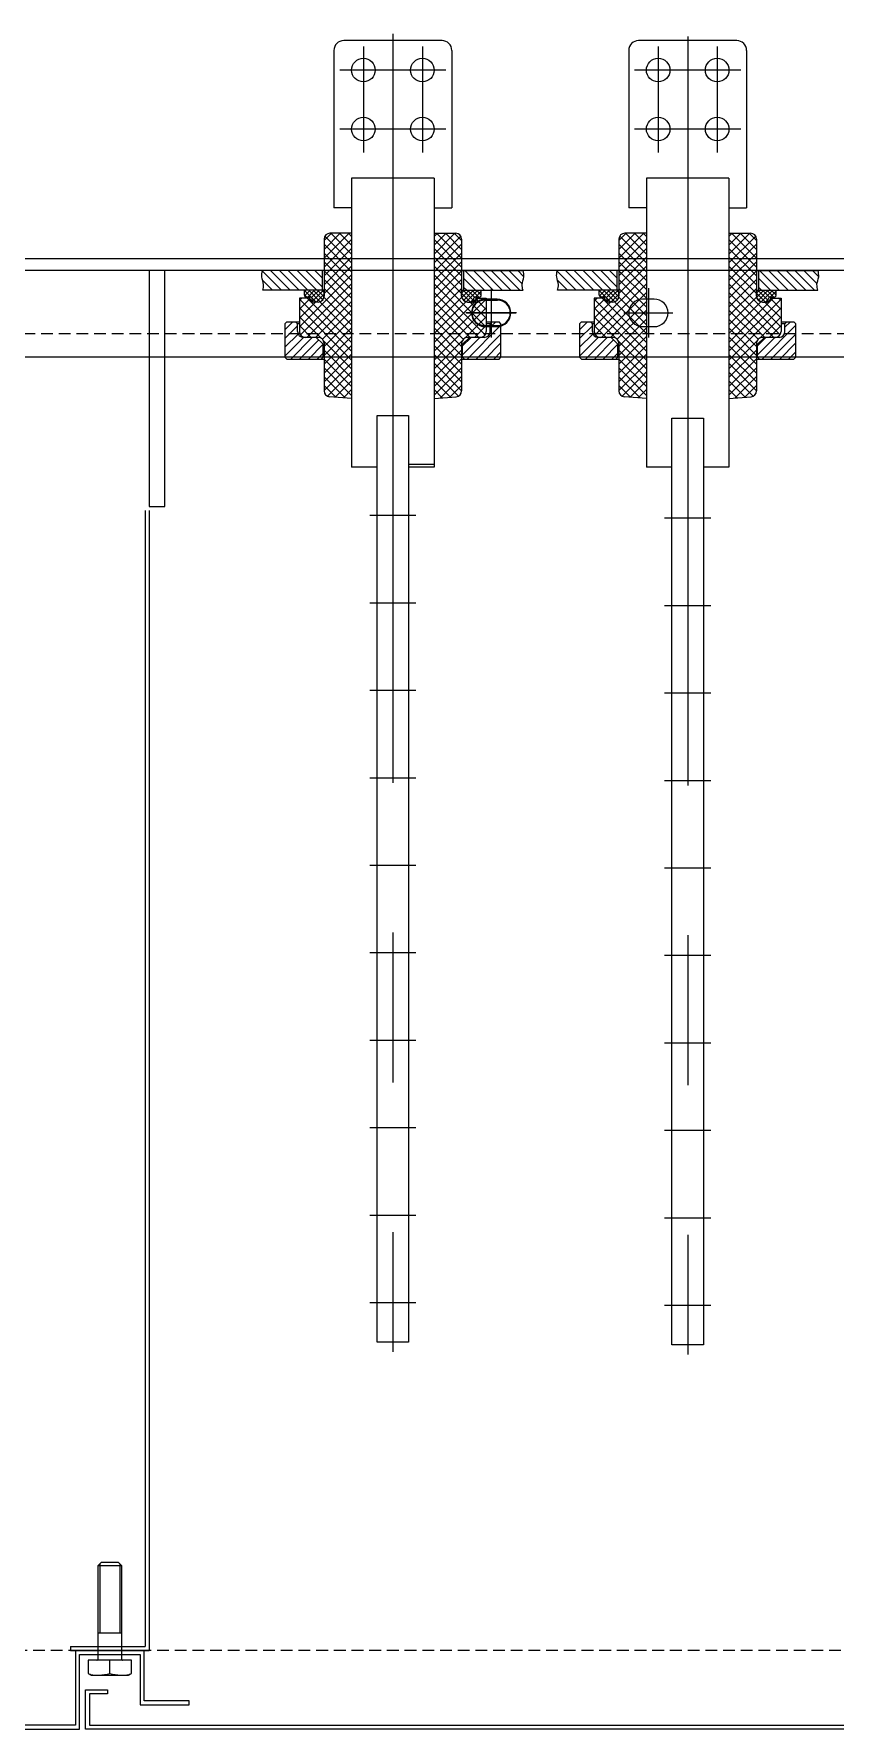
# Model space of a CAD drawing. Extents: x -9568 to -1230, y 8910 to 14862.
# Drawn here: x -7684 to -7277, y 9793 to 10655 of the extents above; entities that cross this region are included whole.
import ezdxf

# ---------------------------------------------------------------- set-up
doc = ezdxf.new("R2010")
doc.units = 0
doc.header["$LTSCALE"] = 12
for name, pattern in [('ACAD_ISO04W100', [30, 24, -3, 0, -3]), ('CENTER', [50.8, 31.75, -6.35, 6.35, -6.35]), ('DASHED', [0.75, 0.5, -0.25])]:
    doc.linetypes.add(name, pattern=pattern)
doc.layers.get('0').update_dxf_attribs({"linetype": 'CONTINUOUS', "lineweight": 25})
for name, color, linetype in [('01', 7, 'CONTINUOUS'), ('01粗实线', 7, 'CONTINUOUS'), ('1', 4, 'CONTINUOUS'), ('1轮廓实线层', 7, 'CONTINUOUS'), ('5文字层', 3, 'CONTINUOUS')]:
    doc.layers.add(name, color=color, linetype=linetype)
for name, color, linetype, lineweight in [('02细实线', 7, 'CONTINUOUS', 9), ('06细中心线', 1, 'ACAD_ISO04W100', 20), ('2虚线层', 6, 'DASHED', 18), ('中心线', 1, 'CENTER', 20), ('粗实线', 7, 'CONTINUOUS', 25), ('细实线', 7, 'CONTINUOUS', 9)]:
    doc.layers.add(name, color=color, linetype=linetype, lineweight=lineweight)
pattern_1 = [(135, (-7307.767, 10518.8691), (-1.122532, -1.122532), []), (225, (-7307.767, 10518.8691), (1.122532, -1.122532), [])]
pattern_2 = [(135, (-7457.767, 10518.8691), (-1.122532, -1.122532), []), (225, (-7457.767, 10518.8691), (1.122532, -1.122532), [])]

# ---------------------------------------------------------------- blocks, each defined once
blk = doc.blocks.new('G$C69E41731')
at = {"layer": '粗实线'}
for p, q in [((-6, 48.2), (6, 48.2)), ((-6, 14), (6, 14)), ((0, -6.64), (0, 0))]:
    blk.add_line(p, q, dxfattribs=at)
at = {"layer": '粗实线', "color": 1}
for p, q in [((-5.1, 49.1), (-5.1, 14)), ((5.1, 49.1), (5.1, 14))]:
    blk.add_line(p, q, dxfattribs=at)
at = {"layer": '粗实线'}
for points in [[(-6.6, 0, 0.414214), (-6, 0.6), (-6, 48.2), (-4.2, 50), (4.2, 50), (6, 48.2), (6, 0.6, 0.414214), (6.6, 0, -0.414214)], [(-10.64, -6.85, 0.131652), (-8.23, -7.5)], [(8.23, -7.5, 0.131652), (10.64, -6.85, -0.289911)]]:
    blk.add_lwpolyline(points, format="xyb", dxfattribs=at)
blk.add_lwpolyline([(9.52, -7.5), (10.97, -6.66), (10.97, 0), (-10.97, 0), (-10.97, -6.66), (-9.52, -7.5)], close=True, dxfattribs=at)
for centre, start, end in [((-5.48, 10.5), 270, 287.74088), ((5.48, 10.5), 252.25912, 270)]:
    blk.add_arc(centre, 18, start, end, dxfattribs=at)
blk = doc.blocks.new('A$C3865476F')
at = {"layer": '中心线'}
blk.add_line((0, 12.92), (0, -12.92), dxfattribs=at)
at = {"layer": '粗实线'}
for p, q in [((-6.44, -3.32), (-6.44, 3.29)), ((6.44, -3.32), (6.44, 3.29))]:
    blk.add_line(p, q, dxfattribs=at)
for centre, start, end in [((0, 3.29), 0, 180), ((0, -3.32), 180, 0)]:
    blk.add_arc(centre, 6.44, start, end, dxfattribs=at)
blk = doc.blocks.new('*U8372')
at = {"rotation": 270}
blk.add_blockref('A$C3865476F', (0, 0), dxfattribs=at)
blk = doc.blocks.new('*U8371')
at = {"layer": '1轮廓实线层'}
blk.add_blockref('*U8372', (990, 0), dxfattribs=at)
blk = doc.blocks.new('G$C8870F393')
at = {"layer": '粗实线'}
blk.add_line((1860, 0), (0, 0), dxfattribs=at)
blk.add_line((1860, 0), (0, 0), dxfattribs=at)
for points in [[(1860, 0), (1860, 46, 0.414214), (1856, 50), (4, 50, 0.414214), (0, 46), (0, 0)], [(1854, 0), (1854, 41, 0.414214), (1851, 44), (9, 44, 0.414214), (6, 41), (6, 0)]]:
    blk.add_lwpolyline(points, format="xyb", dxfattribs=at)
at = {"layer": '1轮廓实线层'}
blk.add_blockref('*U8371', (105, 22.5), dxfattribs=at)
blk = doc.blocks.new('G$C6719FF27')
at = {"layer": '01粗实线', "lineweight": -3, "ltscale": 2}
blk.add_lwpolyline([(0, -10), (0, -10, 0.414214), (7, -3), (7, 3, 0.414214), (0, 10), (0, 10, 0.414214), (-7, 3), (-7, -3, 0.414214)], format="xyb", close=True, dxfattribs=at)
at = {"layer": '06细中心线', "lineweight": -3, "ltscale": 2, "extrusion": (0.004686, 0.017452, 0.999837)}
for p, q in [((0, -12.5), (0, 12.5)), ((-12.5, 0), (12.5, 0))]:
    blk.add_line(p, q, dxfattribs=at)
blk = doc.blocks.new('*U8443')
at = {"layer": '01粗实线', "lineweight": -3, "ltscale": 2, "rotation": 270.0000000002883}
blk.add_blockref('G$C6719FF27', (0, 0), dxfattribs=at)
blk = doc.blocks.new('*U8442')
blk.add_blockref('*U8443', (1050, 0))
blk = doc.blocks.new('*U8458')
at = {"layer": '01粗实线', "lineweight": -3, "ltscale": 2, "rotation": 270.0000000002883}
blk.add_blockref('G$C6719FF27', (0, 0), dxfattribs=at)
blk = doc.blocks.new('*U8457')
blk.add_blockref('*U8458', (990, 0))

msp = doc.modelspace()

# ---------------------------------------------------------------- hatches: boundary and pattern name
at = {"layer": '细实线'}
h = msp.add_hatch(dxfattribs=at)
h.set_pattern_fill('ANSI37', color=256, angle=180)
h.set_pattern_definition([(225, (-9019.4436, 10908.398), (2.245064, -2.245064), []), (315, (-9019.4436, 10908.398), (2.245064, 2.245064), [])])
h.paths.add_polyline_path([(-7463.76702, 10500.86912), (-7457.26702, 10500.86912, 0.414213562), (-7454.26702, 10503.86912), (-7454.26702, 10520.86912), (-7459.26702, 10520.86912, 0.414213562), (-7459.76702, 10520.36912, -0.414213562), (-7461.26702, 10518.86912), (-7463.76702, 10518.86912, -0.414213562), (-7466.76702, 10521.86912), (-7466.76702, 10550.86912, 0.414213562), (-7469.76702, 10553.86912), (-7480.76702, 10553.86912), (-7480.76702, 10469.86912), (-7469.55327, 10470.6701, 0.393479), (-7466.76702, 10473.66247), (-7466.76702, 10497.86912, -0.414213562)])
h.paths.add_polyline_path([(-7522.76702, 10553.86912), (-7533.76702, 10553.86912, 0.414213562), (-7536.76702, 10550.86912), (-7536.76702, 10521.86912, -0.414213562), (-7539.76702, 10518.86912), (-7542.26702, 10518.86912, -0.414213562), (-7543.76702, 10520.36912, 0.414213562), (-7544.26702, 10520.86912), (-7549.26702, 10520.86912), (-7549.26702, 10503.86912, 0.414213562), (-7546.26702, 10500.86912), (-7539.76702, 10500.86912, -0.414213562), (-7536.76702, 10497.86912), (-7536.76702, 10473.66247, 0.393479), (-7533.98076, 10470.6701), (-7522.76702, 10469.86912)])
h = msp.add_hatch(dxfattribs=at)
h.set_pattern_fill('ANSI37', color=256, angle=180)
h.set_pattern_definition([(225, (-8869.4436, 10908.398), (2.245064, -2.245064), []), (315, (-8869.4436, 10908.398), (2.245064, 2.245064), [])])
h.paths.add_polyline_path([(-7313.76702, 10500.86912), (-7307.26702, 10500.86912, 0.414213562), (-7304.26702, 10503.86912), (-7304.26702, 10520.86912), (-7309.26702, 10520.86912, 0.414213562), (-7309.76702, 10520.36912, -0.414213562), (-7311.26702, 10518.86912), (-7313.76702, 10518.86912, -0.414213562), (-7316.76702, 10521.86912), (-7316.76702, 10550.86912, 0.414213562), (-7319.76702, 10553.86912), (-7330.76702, 10553.86912), (-7330.76702, 10469.86912), (-7319.55327, 10470.6701, 0.393479), (-7316.76702, 10473.66247), (-7316.76702, 10497.86912, -0.414213562)])
h.paths.add_polyline_path([(-7372.76702, 10553.86912), (-7383.76702, 10553.86912, 0.414213562), (-7386.76702, 10550.86912), (-7386.76702, 10521.86912, -0.414213562), (-7389.76702, 10518.86912), (-7392.26702, 10518.86912, -0.414213562), (-7393.76702, 10520.36912, 0.414213562), (-7394.26702, 10520.86912), (-7399.26702, 10520.86912), (-7399.26702, 10503.86912, 0.414213562), (-7396.26702, 10500.86912), (-7389.76702, 10500.86912, -0.414213562), (-7386.76702, 10497.86912), (-7386.76702, 10473.66247, 0.393479), (-7383.98076, 10470.6701), (-7372.76702, 10469.86912)])
h = msp.add_hatch(dxfattribs=at)
h.set_pattern_fill('ANSI31', color=256, angle=270)
h.set_pattern_definition([(315, (-5462.6122, 3687.427), (2.245064, 2.245064), [])])
edge = h.paths.add_edge_path()
edge.add_line((-7465.76702, 10534.86912), (-7465.76702, 10524.86912))
edge.add_line((-7465.76702, 10524.86912), (-7435.53595, 10524.86912))
edge.add_spline(control_points=[(-7435.53595, 10524.86912), (-7435.81385, 10525.83576), (-7436.34645, 10528.10141), (-7434.76737, 10531.38995), (-7435.17938, 10533.78141), (-7435.44882, 10534.86912)], knot_values=[0.499134924, 0.499134924, 0.499134924, 0.499134924, 2.849111683, 6.014083338, 8.642198821, 8.642198821, 8.642198821, 8.642198821], degree=3, periodic=0)
edge.add_line((-7435.44882, 10534.86912), (-7465.76702, 10534.86912))
edge = h.paths.add_edge_path()
edge.add_line((-7537.76702, 10524.86912), (-7537.76702, 10534.86912))
edge.add_line((-7537.76702, 10534.86912), (-7568.08521, 10534.86912))
edge.add_spline(control_points=[(-7568.08521, 10534.86912), (-7568.35465, 10533.78141), (-7568.76666, 10531.38995), (-7567.18758, 10528.10141), (-7567.72018, 10525.83576), (-7567.99808, 10524.86912)], knot_values=[0.499134924, 0.499134924, 0.499134924, 0.499134924, 3.127250408, 6.292222062, 8.642198821, 8.642198821, 8.642198821, 8.642198821], degree=3, periodic=0)
edge.add_line((-7567.99808, 10524.86912), (-7537.76702, 10524.86912))
h = msp.add_hatch(dxfattribs=at)
h.set_pattern_fill('ANSI31', color=256, angle=270)
h.set_pattern_definition([(315, (-5312.6122, 3687.427), (2.245064, 2.245064), [])])
edge = h.paths.add_edge_path()
edge.add_line((-7315.76702, 10534.86912), (-7315.76702, 10524.86912))
edge.add_line((-7315.76702, 10524.86912), (-7285.53595, 10524.86912))
edge.add_spline(control_points=[(-7285.53595, 10524.86912), (-7285.81385, 10525.83576), (-7286.34645, 10528.10141), (-7284.76737, 10531.38995), (-7285.17938, 10533.78141), (-7285.44882, 10534.86912)], knot_values=[0.499134924, 0.499134924, 0.499134924, 0.499134924, 2.849111683, 6.014083338, 8.642198821, 8.642198821, 8.642198821, 8.642198821], degree=3, periodic=0)
edge.add_line((-7285.44882, 10534.86912), (-7315.76702, 10534.86912))
edge = h.paths.add_edge_path()
edge.add_line((-7387.76702, 10524.86912), (-7387.76702, 10534.86912))
edge.add_line((-7387.76702, 10534.86912), (-7418.08521, 10534.86912))
edge.add_spline(control_points=[(-7418.08521, 10534.86912), (-7418.35465, 10533.78141), (-7418.76666, 10531.38995), (-7417.18758, 10528.10141), (-7417.72018, 10525.83576), (-7417.99808, 10524.86912)], knot_values=[0.499134924, 0.499134924, 0.499134924, 0.499134924, 3.127250408, 6.292222062, 8.642198821, 8.642198821, 8.642198821, 8.642198821], degree=3, periodic=0)
edge.add_line((-7417.99808, 10524.86912), (-7387.76702, 10524.86912))
h = msp.add_hatch(dxfattribs=at)
h.set_pattern_fill('ANSI37', color=256, scale=0.5, angle=90)
h.set_pattern_definition(pattern_2)
h.paths.add_polyline_path([(-7542.76702, 10520.36912), (-7542.76702, 10519.86912, 0.414213562), (-7541.76702, 10518.86912), (-7539.76702, 10518.86912, 0.414213562), (-7536.76702, 10521.86912), (-7536.76702, 10524.86912), (-7546.76702, 10524.86912), (-7546.76702, 10522.36912, 0.414213562), (-7545.76702, 10521.36912), (-7543.76702, 10521.36912, -0.414213562)])
h = msp.add_hatch(dxfattribs=at)
h.set_pattern_fill('ANSI37', color=256, scale=0.5, angle=90)
h.set_pattern_definition(pattern_2)
h.paths.add_polyline_path([(-7463.76702, 10518.86912), (-7461.76702, 10518.86912, 0.414213562), (-7460.76702, 10519.86912), (-7460.76702, 10520.36912, -0.414213562), (-7459.76702, 10521.36912), (-7457.76702, 10521.36912, 0.414213562), (-7456.76702, 10522.36912), (-7456.76702, 10524.86912), (-7466.76702, 10524.86912), (-7466.76702, 10521.86912, 0.414213562)])
h = msp.add_hatch(dxfattribs=at)
h.set_pattern_fill('ANSI37', color=256, scale=0.5, angle=90)
h.set_pattern_definition(pattern_1)
h.paths.add_polyline_path([(-7392.76702, 10520.36912), (-7392.76702, 10519.86912, 0.414213562), (-7391.76702, 10518.86912), (-7389.76702, 10518.86912, 0.414213562), (-7386.76702, 10521.86912), (-7386.76702, 10524.86912), (-7396.76702, 10524.86912), (-7396.76702, 10522.36912, 0.414213562), (-7395.76702, 10521.36912), (-7393.76702, 10521.36912, -0.414213562)])
h = msp.add_hatch(dxfattribs=at)
h.set_pattern_fill('ANSI37', color=256, scale=0.5, angle=90)
h.set_pattern_definition(pattern_1)
h.paths.add_polyline_path([(-7313.76702, 10518.86912), (-7311.76702, 10518.86912, 0.414213562), (-7310.76702, 10519.86912), (-7310.76702, 10520.36912, -0.414213562), (-7309.76702, 10521.36912), (-7307.76702, 10521.36912, 0.414213562), (-7306.76702, 10522.36912), (-7306.76702, 10524.86912), (-7316.76702, 10524.86912), (-7316.76702, 10521.86912, 0.414213562)])
h = msp.add_hatch(dxfattribs=at)
h.set_pattern_fill('ANSI31', color=256, angle=180)
h.set_pattern_definition([(225, (-6867.5738, 10812.3472), (2.245064, -2.245064), [])])
h.paths.add_polyline_path([(-7447.76702, 10489.86912), (-7446.76702, 10490.86912), (-7446.76702, 10507.86912), (-7447.76702, 10508.86912), (-7451.26702, 10508.86912), (-7452.26702, 10507.86912), (-7452.26702, 10503.86912, -0.414213562), (-7455.26702, 10500.86912), (-7462.76702, 10500.86912), (-7466.26702, 10497.36912), (-7466.26702, 10490.86912), (-7465.26702, 10489.86912)])
h.paths.add_polyline_path([(-7538.26702, 10489.86912), (-7537.26702, 10490.86912), (-7537.26702, 10497.36912), (-7540.76702, 10500.86912), (-7547.26702, 10500.86912, -0.414213562), (-7550.26702, 10503.86912), (-7550.26702, 10507.86912), (-7551.26702, 10508.86912), (-7555.76702, 10508.86912), (-7556.76702, 10507.86912), (-7556.76702, 10490.86912), (-7555.76702, 10489.86912)])
h = msp.add_hatch(dxfattribs=at)
h.set_pattern_fill('ANSI31', color=256, angle=180)
h.set_pattern_definition([(225, (-6717.5738, 10812.3472), (2.245064, -2.245064), [])])
h.paths.add_polyline_path([(-7297.76702, 10489.86912), (-7296.76702, 10490.86912), (-7296.76702, 10507.86912), (-7297.76702, 10508.86912), (-7301.26702, 10508.86912), (-7302.26702, 10507.86912), (-7302.26702, 10503.86912, -0.414213562), (-7305.26702, 10500.86912), (-7312.76702, 10500.86912), (-7316.26702, 10497.36912), (-7316.26702, 10490.86912), (-7315.26702, 10489.86912)])
h.paths.add_polyline_path([(-7388.26702, 10489.86912), (-7387.26702, 10490.86912), (-7387.26702, 10497.36912), (-7390.76702, 10500.86912), (-7397.26702, 10500.86912, -0.414213562), (-7400.26702, 10503.86912), (-7400.26702, 10507.86912), (-7401.26702, 10508.86912), (-7405.76702, 10508.86912), (-7406.76702, 10507.86912), (-7406.76702, 10490.86912), (-7405.76702, 10489.86912)])

# ---------------------------------------------------------------- linework, layer by layer
at = {"layer": '01', "lineweight": -3, "ltscale": 2, "elevation": 82.66856}
for points in [[(-7121.76702, 10490.86912), (-8491.76702, 10490.86912)], [(-7001.76702, 10490.86912), (-8490.26702, 10490.86912)], [(-6896.76702, 10490.86912), (-8385.26702, 10490.86912)]]:
    msp.add_lwpolyline(points, dxfattribs=at)
at = {"layer": '02细实线', "ltscale": 3}
for p, q in [((-7665.76702, 9834.86912, 82.66856), (-7665.76702, 9832.86912, 82.66856)), ((-7665.76702, 9834.86912, 82.66856), (-7627.76702, 9834.86912, 82.66856)), ((-7665.76702, 9832.86912, 82.66856), (-7625.76702, 9832.86912, 82.66856)), ((-7658.11423, 9792.86912, 82.66856), (-7658.11423, 9812.86912, 82.66856)), ((-7658.11423, 9812.86912, 82.66856), (-7646.88291, 9812.86912, 82.66856)), ((-7646.88291, 9810.86912, 82.66856), (-7656.11423, 9810.86912, 82.66856)), ((-7656.11423, 9810.86912, 82.66856), (-7656.11423, 9794.86912, 82.66856)), ((-7646.88291, 9812.86912, 82.66856), (-7646.88291, 9810.86912, 82.66856))]:
    msp.add_line(p, q, dxfattribs=at)
at = {"layer": '02细实线', "ltscale": 3, "extrusion": (0.004686, 0.017452, 0.999837)}
for p, q in [((-6684.76702, 9792.86912, 82.66856), (-7658.11423, 9792.86912, 82.66856)), ((-7656.11423, 9794.86912, 82.66856), (-6686.76702, 9794.86912, 82.66856))]:
    msp.add_line(p, q, dxfattribs=at)
at = {"layer": '02细实线', "ltscale": 3, "elevation": 82.66856}
msp.add_lwpolyline([(-8548.76702, 9792.86912), (-7661.26702, 9792.86912), (-7661.26702, 9830.86912), (-7630.26702, 9830.86912), (-7630.26702, 9805.20301), (-7605.47622, 9805.20301), (-7605.47622, 9807.20301), (-7628.26702, 9807.20301), (-7628.26702, 9832.86912), (-7663.26702, 9832.86912), (-7663.26702, 9794.86912), (-8546.76702, 9794.86912)], dxfattribs=at)
at = {"layer": '1', "lineweight": -3, "ltscale": 3, "extrusion": (0.004686, 0.017452, 0.999837)}
msp.add_line((-7627.76702, 10412.86912, 82.66856), (-7627.76702, 9834.86912, 82.66856), dxfattribs=at)
at = {"layer": '1', "lineweight": -3, "ltscale": 3}
msp.add_line((-7625.76702, 10412.86912, 82.66856), (-7625.76702, 9832.86912, 82.66856), dxfattribs=at)
at = {"layer": '1轮廓实线层', "elevation": 82.66856}
msp.add_lwpolyline([(-7625.76702, 10414.86912), (-7617.76702, 10414.86912), (-7617.76702, 10534.86912), (-7625.76702, 10534.86912)], close=True, dxfattribs=at)
at = {"layer": '2虚线层', "elevation": 82.66856}
msp.add_lwpolyline([(-8508.76702, 10502.86912), (-6724.76702, 10502.86912), (-6724.76702, 9832.86912), (-8508.76702, 9832.86912)], close=True, dxfattribs=at)
at = {"layer": '中心线'}
for p, q in [((-7501.76702, 10655.28366, 82.66856), (-7501.76702, 9984.72475, 82.66856)), ((-7501.76702, 10653.22475, 82.66856), (-7501.76702, 10552.31237, 82.66856)), ((-7351.76702, 10653.92802, 82.66856), (-7351.76702, 9983.36912, 82.66856)), ((-7351.76702, 10653.22475, 82.66856), (-7351.76702, 10552.31237, 82.66856)), ((-7516.76702, 10648.86912, 82.66856), (-7516.76702, 10594.86912, 82.66856)), ((-7486.76702, 10648.86912, 82.66856), (-7486.76702, 10594.86912, 82.66856)), ((-7366.76702, 10648.86912, 82.66856), (-7366.76702, 10594.86912, 82.66856)), ((-7336.76702, 10648.86912, 82.66856), (-7336.76702, 10594.86912, 82.66856)), ((-7474.76702, 10636.86912, 82.66856), (-7528.76702, 10636.86912, 82.66856)), ((-7324.76702, 10636.86912, 82.66856), (-7378.76702, 10636.86912, 82.66856)), ((-7474.76702, 10606.86912, 82.66856), (-7528.76702, 10606.86912, 82.66856)), ((-7324.76702, 10606.86912, 82.66856), (-7378.76702, 10606.86912, 82.66856)), ((-7490.03858, 10410.22475, 82.66856), (-7513.49545, 10410.22475, 82.66856)), ((-7490.03858, 10410.22475, 82.66856), (-7513.49545, 10410.22475, 82.66856)), ((-7340.03858, 10408.86912, 82.66856), (-7363.49545, 10408.86912, 82.66856)), ((-7340.03858, 10408.86912, 82.66856), (-7363.49545, 10408.86912, 82.66856)), ((-7490.03858, 10365.72475, 82.66856), (-7513.49545, 10365.72475, 82.66856)), ((-7340.03858, 10364.36912, 82.66856), (-7363.49545, 10364.36912, 82.66856)), ((-7490.03858, 10321.22475, 82.66856), (-7513.49545, 10321.22475, 82.66856)), ((-7340.03858, 10319.86912, 82.66856), (-7363.49545, 10319.86912, 82.66856)), ((-7490.03858, 10276.72475, 82.66856), (-7513.49545, 10276.72475, 82.66856)), ((-7340.03858, 10275.36912, 82.66856), (-7363.49545, 10275.36912, 82.66856)), ((-7490.03858, 10232.22475, 82.66856), (-7513.49545, 10232.22475, 82.66856)), ((-7340.03858, 10230.86912, 82.66856), (-7363.49545, 10230.86912, 82.66856)), ((-7490.03858, 10187.72475, 82.66856), (-7513.49545, 10187.72475, 82.66856)), ((-7340.03858, 10186.36912, 82.66856), (-7363.49545, 10186.36912, 82.66856)), ((-7490.03858, 10143.22475, 82.66856), (-7513.49545, 10143.22475, 82.66856)), ((-7340.03858, 10141.86912, 82.66856), (-7363.49545, 10141.86912, 82.66856)), ((-7490.03858, 10098.72475, 82.66856), (-7513.49545, 10098.72475, 82.66856)), ((-7340.03858, 10097.36912, 82.66856), (-7363.49545, 10097.36912, 82.66856)), ((-7490.03858, 10054.22475, 82.66856), (-7513.49545, 10054.22475, 82.66856)), ((-7340.03858, 10052.86912, 82.66856), (-7363.49545, 10052.86912, 82.66856)), ((-7490.03858, 10009.72475, 82.66856), (-7513.49545, 10009.72475, 82.66856)), ((-7340.03858, 10008.36912, 82.66856), (-7363.49545, 10008.36912, 82.66856))]:
    msp.add_line(p, q, dxfattribs=at)
at = {"layer": '粗实线'}
for p, q in [((-7494.26702, 10651.86912, 82.66856), (-7526.76702, 10651.86912, 82.66856)), ((-7476.76702, 10651.86912, 82.66856), (-7521.76702, 10651.86912, 82.66856)), ((-7344.26702, 10651.86912, 82.66856), (-7376.76702, 10651.86912, 82.66856)), ((-7326.76702, 10651.86912, 82.66856), (-7371.76702, 10651.86912, 82.66856)), ((-7531.76702, 10646.86912, 82.66856), (-7531.76702, 10566.86912, 82.66856)), ((-7471.76702, 10646.86912, 82.66856), (-7471.76702, 10566.86912, 82.66856)), ((-7381.76702, 10646.86912, 82.66856), (-7381.76702, 10566.86912, 82.66856)), ((-7321.76702, 10646.86912, 82.66856), (-7321.76702, 10566.86912, 82.66856)), ((-7522.76702, 10581.86912, 82.66856), (-7522.76702, 10555.87208, 82.66856)), ((-7522.76702, 10581.86912, 82.66856), (-7522.76702, 10434.86912, 82.66856)), ((-7480.76702, 10581.86912, 82.66856), (-7522.76702, 10581.86912, 82.66856)), ((-7480.76702, 10581.86912, 82.66856), (-7522.76702, 10581.86912, 82.66856)), ((-7480.76702, 10581.86912, 82.66856), (-7480.76702, 10557.04864, 82.66856)), ((-7480.76702, 10581.86912, 82.66856), (-7480.76702, 10434.86912, 82.66856)), ((-7372.76702, 10581.86912, 82.66856), (-7372.76702, 10555.87208, 82.66856)), ((-7372.76702, 10581.86912, 82.66856), (-7372.76702, 10434.86912, 82.66856)), ((-7330.76702, 10581.86912, 82.66856), (-7372.76702, 10581.86912, 82.66856)), ((-7330.76702, 10581.86912, 82.66856), (-7372.76702, 10581.86912, 82.66856)), ((-7330.76702, 10581.86912, 82.66856), (-7330.76702, 10557.04864, 82.66856)), ((-7330.76702, 10581.86912, 82.66856), (-7330.76702, 10434.86912, 82.66856)), ((-7522.76702, 10566.86912, 82.66856), (-7531.76702, 10566.86912, 82.66856)), ((-7480.76702, 10566.86912, 82.66856), (-7471.76702, 10566.86912, 82.66856)), ((-7372.76702, 10566.86912, 82.66856), (-7381.76702, 10566.86912, 82.66856)), ((-7330.76702, 10566.86912, 82.66856), (-7321.76702, 10566.86912, 82.66856)), ((-7536.76702, 10550.86912, 82.66856), (-7536.76702, 10523.86912, 82.66856)), ((-7536.76702, 10550.86912, 82.66856), (-7536.76702, 10523.86912, 82.66856)), ((-7536.76702, 10550.86912, 82.66856), (-7536.76702, 10521.86912, 82.66856)), ((-7524.26702, 10553.86912, 82.66856), (-7533.76702, 10553.86912, 82.66856)), ((-7522.76702, 10553.86912, 82.66856), (-7533.76702, 10553.86912, 82.66856)), ((-7480.76702, 10553.86912, 82.66856), (-7469.76702, 10553.86912, 82.66856)), ((-7479.26702, 10553.86912, 82.66856), (-7469.76702, 10553.86912, 82.66856)), ((-7466.76702, 10550.86912, 82.66856), (-7466.76702, 10523.6203, 82.66856)), ((-7466.76702, 10550.86912, 82.66856), (-7466.76702, 10521.86912, 82.66856)), ((-7386.76702, 10550.86912, 82.66856), (-7386.76702, 10523.86912, 82.66856)), ((-7386.76702, 10550.86912, 82.66856), (-7386.76702, 10523.86912, 82.66856)), ((-7386.76702, 10550.86912, 82.66856), (-7386.76702, 10521.86912, 82.66856)), ((-7374.26702, 10553.86912, 82.66856), (-7383.76702, 10553.86912, 82.66856)), ((-7372.76702, 10553.86912, 82.66856), (-7383.76702, 10553.86912, 82.66856)), ((-7330.76702, 10553.86912, 82.66856), (-7319.76702, 10553.86912, 82.66856)), ((-7329.26702, 10553.86912, 82.66856), (-7319.76702, 10553.86912, 82.66856)), ((-7316.76702, 10550.86912, 82.66856), (-7316.76702, 10523.6203, 82.66856)), ((-7316.76702, 10550.86912, 82.66856), (-7316.76702, 10521.86912, 82.66856)), ((-7536.76702, 10534.86912, 82.66856), (-7568.08521, 10534.86912, 82.66856)), ((-7537.76702, 10534.86912, 82.66856), (-7537.76702, 10524.86912, 82.66856)), ((-7466.76702, 10534.86912, 82.66856), (-7435.44882, 10534.86912, 82.66856)), ((-7465.76702, 10534.86912, 82.66856), (-7465.76702, 10524.86912, 82.66856)), ((-7386.76702, 10534.86912, 82.66856), (-7418.08521, 10534.86912, 82.66856)), ((-7387.76702, 10534.86912, 82.66856), (-7387.76702, 10524.86912, 82.66856)), ((-7316.76702, 10534.86912, 82.66856), (-7285.44882, 10534.86912, 82.66856)), ((-7315.76702, 10534.86912, 82.66856), (-7315.76702, 10524.86912, 82.66856)), ((-7536.76702, 10524.86912, 82.66856), (-7567.99808, 10524.86912, 82.66856)), ((-7546.76702, 10522.36912, 82.66856), (-7546.76702, 10524.86912, 82.66856)), ((-7536.76702, 10521.86912, 82.66856), (-7536.76702, 10524.86912, 82.66856)), ((-7466.76702, 10524.86912, 82.66856), (-7435.53595, 10524.86912, 82.66856)), ((-7466.76702, 10524.86912, 82.66856), (-7435.53595, 10524.86912, 82.66856)), ((-7466.76702, 10521.86912, 82.66856), (-7466.76702, 10524.86912, 82.66856)), ((-7456.76702, 10522.36912, 82.66856), (-7456.76702, 10524.86912, 82.66856)), ((-7386.76702, 10524.86912, 82.66856), (-7417.99808, 10524.86912, 82.66856)), ((-7396.76702, 10522.36912, 82.66856), (-7396.76702, 10524.86912, 82.66856)), ((-7386.76702, 10521.86912, 82.66856), (-7386.76702, 10524.86912, 82.66856)), ((-7316.76702, 10524.86912, 82.66856), (-7285.53595, 10524.86912, 82.66856)), ((-7316.76702, 10524.86912, 82.66856), (-7285.53595, 10524.86912, 82.66856)), ((-7316.76702, 10521.86912, 82.66856), (-7316.76702, 10524.86912, 82.66856)), ((-7306.76702, 10522.36912, 82.66856), (-7306.76702, 10524.86912, 82.66856)), ((-7549.26702, 10520.86912, 82.66856), (-7549.26702, 10503.86912, 82.66856)), ((-7546.73526, 10520.86912, 82.66856), (-7549.26702, 10520.86912, 82.66856)), ((-7544.26702, 10520.86912, 82.66856), (-7549.26702, 10520.86912, 82.66856)), ((-7543.76702, 10521.36912, 82.66856), (-7545.76702, 10521.36912, 82.66856)), ((-7542.76702, 10519.86912, 82.66856), (-7542.76702, 10520.36912, 82.66856)), ((-7539.76702, 10518.86912, 82.66856), (-7542.26702, 10518.86912, 82.66856)), ((-7539.76702, 10518.86912, 82.66856), (-7542.26702, 10518.86912, 82.66856)), ((-7463.76702, 10518.86912, 82.66856), (-7461.26702, 10518.86912, 82.66856)), ((-7463.76702, 10518.86912, 82.66856), (-7461.26702, 10518.86912, 82.66856)), ((-7460.76702, 10519.86912, 82.66856), (-7460.76702, 10520.36912, 82.66856)), ((-7459.76702, 10521.36912, 82.66856), (-7457.76702, 10521.36912, 82.66856)), ((-7459.26702, 10520.86912, 82.66856), (-7454.26702, 10520.86912, 82.66856)), ((-7454.26702, 10520.86912, 82.66856), (-7454.26702, 10503.86912, 82.66856)), ((-7399.26702, 10520.86912, 82.66856), (-7399.26702, 10503.86912, 82.66856)), ((-7396.73526, 10520.86912, 82.66856), (-7399.26702, 10520.86912, 82.66856)), ((-7394.26702, 10520.86912, 82.66856), (-7399.26702, 10520.86912, 82.66856)), ((-7393.76702, 10521.36912, 82.66856), (-7395.76702, 10521.36912, 82.66856)), ((-7392.76702, 10519.86912, 82.66856), (-7392.76702, 10520.36912, 82.66856)), ((-7389.76702, 10518.86912, 82.66856), (-7392.26702, 10518.86912, 82.66856)), ((-7389.76702, 10518.86912, 82.66856), (-7392.26702, 10518.86912, 82.66856)), ((-7313.76702, 10518.86912, 82.66856), (-7311.26702, 10518.86912, 82.66856)), ((-7313.76702, 10518.86912, 82.66856), (-7311.26702, 10518.86912, 82.66856)), ((-7310.76702, 10519.86912, 82.66856), (-7310.76702, 10520.36912, 82.66856)), ((-7309.76702, 10521.36912, 82.66856), (-7307.76702, 10521.36912, 82.66856)), ((-7309.26702, 10520.86912, 82.66856), (-7304.26702, 10520.86912, 82.66856)), ((-7304.26702, 10520.86912, 82.66856), (-7304.26702, 10503.86912, 82.66856)), ((-7556.76702, 10507.86912, 82.66856), (-7555.76702, 10508.86912, 82.66856)), ((-7556.76702, 10507.86912, 82.66856), (-7556.76702, 10490.86912, 82.66856)), ((-7555.76702, 10508.86912, 82.66856), (-7549.26702, 10508.86912, 82.66856)), ((-7551.26702, 10508.86912, 82.66856), (-7550.26702, 10507.86912, 82.66856)), ((-7549.26702, 10507.86912, 82.66856), (-7550.26702, 10507.86912, 82.66856)), ((-7550.26702, 10503.86912, 82.66856), (-7550.26702, 10507.86912, 82.66856)), ((-7454.26702, 10508.86912, 82.66856), (-7447.76702, 10508.86912, 82.66856)), ((-7452.26702, 10507.86912, 82.66856), (-7454.26702, 10507.86912, 82.66856)), ((-7451.26702, 10508.86912, 82.66856), (-7452.26702, 10507.86912, 82.66856)), ((-7452.26702, 10503.86912, 82.66856), (-7452.26702, 10507.86912, 82.66856)), ((-7446.76702, 10507.86912, 82.66856), (-7447.76702, 10508.86912, 82.66856)), ((-7446.76702, 10490.86912, 82.66856), (-7446.76702, 10507.86912, 82.66856)), ((-7406.76702, 10507.86912, 82.66856), (-7405.76702, 10508.86912, 82.66856)), ((-7406.76702, 10507.86912, 82.66856), (-7406.76702, 10490.86912, 82.66856)), ((-7405.76702, 10508.86912, 82.66856), (-7399.26702, 10508.86912, 82.66856)), ((-7401.26702, 10508.86912, 82.66856), (-7400.26702, 10507.86912, 82.66856)), ((-7399.26702, 10507.86912, 82.66856), (-7400.26702, 10507.86912, 82.66856)), ((-7400.26702, 10503.86912, 82.66856), (-7400.26702, 10507.86912, 82.66856)), ((-7304.26702, 10508.86912, 82.66856), (-7297.76702, 10508.86912, 82.66856)), ((-7302.26702, 10507.86912, 82.66856), (-7304.26702, 10507.86912, 82.66856)), ((-7301.26702, 10508.86912, 82.66856), (-7302.26702, 10507.86912, 82.66856)), ((-7302.26702, 10503.86912, 82.66856), (-7302.26702, 10507.86912, 82.66856)), ((-7296.76702, 10507.86912, 82.66856), (-7297.76702, 10508.86912, 82.66856)), ((-7296.76702, 10490.86912, 82.66856), (-7296.76702, 10507.86912, 82.66856)), ((-7539.76702, 10500.86912, 82.66856), (-7547.26702, 10500.86912, 82.66856)), ((-7539.76702, 10500.86912, 82.66856), (-7546.26702, 10500.86912, 82.66856)), ((-7539.76702, 10500.86912, 82.66856), (-7545.26702, 10500.86912, 82.66856)), ((-7539.76702, 10500.86912, 82.66856), (-7545.26702, 10500.86912, 82.66856)), ((-7537.26702, 10497.36912, 82.66856), (-7540.76702, 10500.86912, 82.66856)), ((-7537.26702, 10490.86912, 82.66856), (-7537.26702, 10497.36912, 82.66856)), ((-7537.26702, 10497.36912, 82.66856), (-7536.76702, 10497.36912, 82.66856)), ((-7536.76702, 10497.86912, 82.66856), (-7536.76702, 10473.66247, 82.66856)), ((-7466.76702, 10497.86912, 82.66856), (-7466.76702, 10473.66247, 82.66856)), ((-7466.76702, 10497.36912, 82.66856), (-7466.26702, 10497.36912, 82.66856)), ((-7466.26702, 10497.36912, 82.66856), (-7462.76702, 10500.86912, 82.66856)), ((-7466.26702, 10490.86912, 82.66856), (-7466.26702, 10497.36912, 82.66856)), ((-7458.26702, 10500.86912, 82.66856), (-7463.76702, 10500.86912, 82.66856)), ((-7458.26702, 10500.86912, 82.66856), (-7463.76702, 10500.86912, 82.66856)), ((-7455.26702, 10500.86912, 82.66856), (-7463.76702, 10500.86912, 82.66856)), ((-7458.26702, 10500.86912, 82.66856), (-7463.76702, 10500.86912, 82.66856)), ((-7457.26702, 10500.86912, 82.66856), (-7463.76702, 10500.86912, 82.66856)), ((-7389.76702, 10500.86912, 82.66856), (-7397.26702, 10500.86912, 82.66856)), ((-7389.76702, 10500.86912, 82.66856), (-7396.26702, 10500.86912, 82.66856)), ((-7389.76702, 10500.86912, 82.66856), (-7395.26702, 10500.86912, 82.66856)), ((-7389.76702, 10500.86912, 82.66856), (-7395.26702, 10500.86912, 82.66856)), ((-7387.26702, 10497.36912, 82.66856), (-7390.76702, 10500.86912, 82.66856)), ((-7387.26702, 10490.86912, 82.66856), (-7387.26702, 10497.36912, 82.66856)), ((-7387.26702, 10497.36912, 82.66856), (-7386.76702, 10497.36912, 82.66856)), ((-7386.76702, 10497.86912, 82.66856), (-7386.76702, 10473.66247, 82.66856)), ((-7316.76702, 10497.86912, 82.66856), (-7316.76702, 10473.66247, 82.66856)), ((-7316.76702, 10497.36912, 82.66856), (-7316.26702, 10497.36912, 82.66856)), ((-7316.26702, 10497.36912, 82.66856), (-7312.76702, 10500.86912, 82.66856)), ((-7316.26702, 10490.86912, 82.66856), (-7316.26702, 10497.36912, 82.66856)), ((-7308.26702, 10500.86912, 82.66856), (-7313.76702, 10500.86912, 82.66856)), ((-7308.26702, 10500.86912, 82.66856), (-7313.76702, 10500.86912, 82.66856)), ((-7305.26702, 10500.86912, 82.66856), (-7313.76702, 10500.86912, 82.66856)), ((-7308.26702, 10500.86912, 82.66856), (-7313.76702, 10500.86912, 82.66856)), ((-7307.26702, 10500.86912, 82.66856), (-7313.76702, 10500.86912, 82.66856)), ((-7556.76702, 10490.86912, 82.66856), (-7555.76702, 10489.86912, 82.66856)), ((-7555.76702, 10489.86912, 82.66856), (-7536.76702, 10489.86912, 82.66856)), ((-7537.26702, 10490.86912, 82.66856), (-7538.26702, 10489.86912, 82.66856)), ((-7536.76702, 10490.86912, 82.66856), (-7537.26702, 10490.86912, 82.66856)), ((-7466.26702, 10490.86912, 82.66856), (-7466.76702, 10490.86912, 82.66856)), ((-7466.76702, 10489.86912, 82.66856), (-7447.76702, 10489.86912, 82.66856)), ((-7466.26702, 10490.86912, 82.66856), (-7465.26702, 10489.86912, 82.66856)), ((-7447.76702, 10489.86912, 82.66856), (-7446.76702, 10490.86912, 82.66856)), ((-7406.76702, 10490.86912, 82.66856), (-7405.76702, 10489.86912, 82.66856)), ((-7405.76702, 10489.86912, 82.66856), (-7386.76702, 10489.86912, 82.66856)), ((-7387.26702, 10490.86912, 82.66856), (-7388.26702, 10489.86912, 82.66856)), ((-7386.76702, 10490.86912, 82.66856), (-7387.26702, 10490.86912, 82.66856)), ((-7316.26702, 10490.86912, 82.66856), (-7316.76702, 10490.86912, 82.66856)), ((-7316.76702, 10489.86912, 82.66856), (-7297.76702, 10489.86912, 82.66856)), ((-7316.26702, 10490.86912, 82.66856), (-7315.26702, 10489.86912, 82.66856)), ((-7297.76702, 10489.86912, 82.66856), (-7296.76702, 10490.86912, 82.66856)), ((-7522.76702, 10469.86912, 82.66856), (-7533.98076, 10470.6701, 82.66856)), ((-7480.76702, 10469.86912, 82.66856), (-7469.55327, 10470.6701, 82.66856)), ((-7372.76702, 10469.86912, 82.66856), (-7383.98076, 10470.6701, 82.66856)), ((-7330.76702, 10469.86912, 82.66856), (-7319.55327, 10470.6701, 82.66856)), ((-7480.76702, 10436.22475, 82.66856), (-7493.76702, 10436.22475, 82.66856)), ((-7509.76702, 10434.86912, 82.66856), (-7522.76702, 10434.86912, 82.66856)), ((-7480.76702, 10434.86912, 82.66856), (-7493.76702, 10434.86912, 82.66856)), ((-7359.76702, 10434.86912, 82.66856), (-7372.76702, 10434.86912, 82.66856)), ((-7330.76702, 10434.86912, 82.66856), (-7343.76702, 10434.86912, 82.66856)), ((-7330.76702, 10434.86912, 82.66856), (-7343.76702, 10434.86912, 82.66856))]:
    msp.add_line(p, q, dxfattribs=at)
at = {"layer": '粗实线', "elevation": 82.66856}
for points in [[(-7493.76702, 9989.72475), (-7509.76702, 9989.72475), (-7509.76702, 10461.22475), (-7493.76702, 10461.22475)], [(-7343.76702, 9988.36912), (-7359.76702, 9988.36912), (-7359.76702, 10459.86912), (-7343.76702, 10459.86912)]]:
    msp.add_lwpolyline(points, close=True, dxfattribs=at)
at = {"layer": '粗实线'}
for centre in [(-7516.76702, 10636.86912, 82.66856), (-7486.76702, 10636.86912, 82.66856), (-7366.76702, 10636.86912, 82.66856), (-7336.76702, 10636.86912, 82.66856), (-7516.76702, 10606.86912, 82.66856), (-7486.76702, 10606.86912, 82.66856), (-7366.76702, 10606.86912, 82.66856), (-7336.76702, 10606.86912, 82.66856)]:
    msp.add_circle(centre, 6, dxfattribs=at)
for centre, radius, start, end in [((-7526.76702, 10646.86912, 82.66856), 5, 90, 180), ((-7476.76702, 10646.86912, 82.66856), 5, 0, 90), ((-7376.76702, 10646.86912, 82.66856), 5, 90, 180), ((-7326.76702, 10646.86912, 82.66856), 5, 0, 90), ((-7533.76702, 10550.86912, 82.66856), 3, 90, 180), ((-7533.76702, 10550.86912, 82.66856), 3, 90, 180), ((-7469.76702, 10550.86912, 82.66856), 3, 0, 90), ((-7469.76702, 10550.86912, 82.66856), 3, 0, 90), ((-7383.76702, 10550.86912, 82.66856), 3, 90, 180), ((-7383.76702, 10550.86912, 82.66856), 3, 90, 180), ((-7319.76702, 10550.86912, 82.66856), 3, 0, 90), ((-7319.76702, 10550.86912, 82.66856), 3, 0, 90), ((-7545.76702, 10522.36912, 82.66856), 1, 180, 270), ((-7539.76702, 10521.86912, 82.66856), 3, 270, 0), ((-7539.76702, 10521.86912, 82.66856), 3, 270, 0), ((-7463.76702, 10521.86912, 82.66856), 3, 180, 270), ((-7463.76702, 10521.86912, 82.66856), 3, 180, 270), ((-7457.76702, 10522.36912, 82.66856), 1, 270, 0), ((-7395.76702, 10522.36912, 82.66856), 1, 180, 270), ((-7389.76702, 10521.86912, 82.66856), 3, 270, 0), ((-7389.76702, 10521.86912, 82.66856), 3, 270, 0), ((-7313.76702, 10521.86912, 82.66856), 3, 180, 270), ((-7313.76702, 10521.86912, 82.66856), 3, 180, 270), ((-7307.76702, 10522.36912, 82.66856), 1, 270, 0), ((-7544.26702, 10520.36912, 82.66856), 0.5, 0, 90), ((-7543.76702, 10520.36912, 82.66856), 1, 0, 90), ((-7542.26702, 10520.36912, 82.66856), 1.5, 180, 270), ((-7541.76702, 10519.86912, 82.66856), 1, 180, 270), ((-7461.76702, 10519.86912, 82.66856), 1, 270, 0), ((-7461.26702, 10520.36912, 82.66856), 1.5, 270, 0), ((-7459.76702, 10520.36912, 82.66856), 1, 90, 180), ((-7459.26702, 10520.36912, 82.66856), 0.5, 90, 180), ((-7394.26702, 10520.36912, 82.66856), 0.5, 0, 90), ((-7393.76702, 10520.36912, 82.66856), 1, 0, 90), ((-7392.26702, 10520.36912, 82.66856), 1.5, 180, 270), ((-7391.76702, 10519.86912, 82.66856), 1, 180, 270), ((-7311.76702, 10519.86912, 82.66856), 1, 270, 0), ((-7311.26702, 10520.36912, 82.66856), 1.5, 270, 0), ((-7309.76702, 10520.36912, 82.66856), 1, 90, 180), ((-7309.26702, 10520.36912, 82.66856), 0.5, 90, 180), ((-7547.26702, 10503.86912, 82.66856), 3, 180, 270), ((-7546.26702, 10503.86912, 82.66856), 3, 180, 270), ((-7539.76702, 10497.86912, 82.66856), 3, 0, 90), ((-7463.76702, 10497.86912, 82.66856), 3, 90, 180), ((-7457.26702, 10503.86912, 82.66856), 3, 270, 0), ((-7455.26702, 10503.86912, 82.66856), 3, 270, 0), ((-7397.26702, 10503.86912, 82.66856), 3, 180, 270), ((-7396.26702, 10503.86912, 82.66856), 3, 180, 270), ((-7389.76702, 10497.86912, 82.66856), 3, 0, 90), ((-7313.76702, 10497.86912, 82.66856), 3, 90, 180), ((-7307.26702, 10503.86912, 82.66856), 3, 270, 0), ((-7305.26702, 10503.86912, 82.66856), 3, 270, 0), ((-7533.76702, 10473.66247, 82.66856), 3, 180, 265.91438322), ((-7469.76702, 10473.66247, 82.66856), 3, 274.08561678, 0), ((-7383.76702, 10473.66247, 82.66856), 3, 180, 265.91438322), ((-7319.76702, 10473.66247, 82.66856), 3, 274.08561678, 0)]:
    msp.add_arc(centre, radius, start, end, dxfattribs=at)
at = {"layer": '细实线'}
for points in [[(-7567.99808, 10524.86912, 82.66856), (-7567.72018, 10525.83576, 82.66856), (-7567.18758, 10528.10141, 82.66856), (-7568.76666, 10531.38995, 82.66856), (-7568.35465, 10533.78141, 82.66856), (-7568.08521, 10534.86912, 82.66856)], [(-7435.53595, 10524.86912, 82.66856), (-7435.81385, 10525.83576, 82.66856), (-7436.34645, 10528.10141, 82.66856), (-7434.76737, 10531.38995, 82.66856), (-7435.17938, 10533.78141, 82.66856), (-7435.44882, 10534.86912, 82.66856)], [(-7417.99808, 10524.86912, 82.66856), (-7417.72018, 10525.83576, 82.66856), (-7417.18758, 10528.10141, 82.66856), (-7418.76666, 10531.38995, 82.66856), (-7418.35465, 10533.78141, 82.66856), (-7418.08521, 10534.86912, 82.66856)], [(-7285.53595, 10524.86912, 82.66856), (-7285.81385, 10525.83576, 82.66856), (-7286.34645, 10528.10141, 82.66856), (-7284.76737, 10531.38995, 82.66856), (-7285.17938, 10533.78141, 82.66856), (-7285.44882, 10534.86912, 82.66856)]]:
    msp.add_open_spline(points, degree=3, knots=[0.499134924, 0.499134924, 0.499134924, 0.499134924, 2.849111683, 6.014083338, 8.642198821, 8.642198821, 8.642198821, 8.642198821], dxfattribs=at)

# ---------------------------------------------------------------- block references
for name, p in [('*U8457', (-8441.76702, 10513.36912, 82.66856)), ('*U8442', (-8421.76702, 10513.36912, 82.66856))]:
    msp.add_blockref(name, p)
at = {"layer": '02细实线', "ltscale": 3}
msp.add_blockref('G$C69E41731', (-7645.76702, 9827.86912, 82.66856), dxfattribs=at)
at = {"layer": '5文字层'}
msp.add_blockref('G$C8870F393', (-8546.76702, 10490.86912, 82.66856), dxfattribs=at)

doc.saveas('drawing.dxf')
